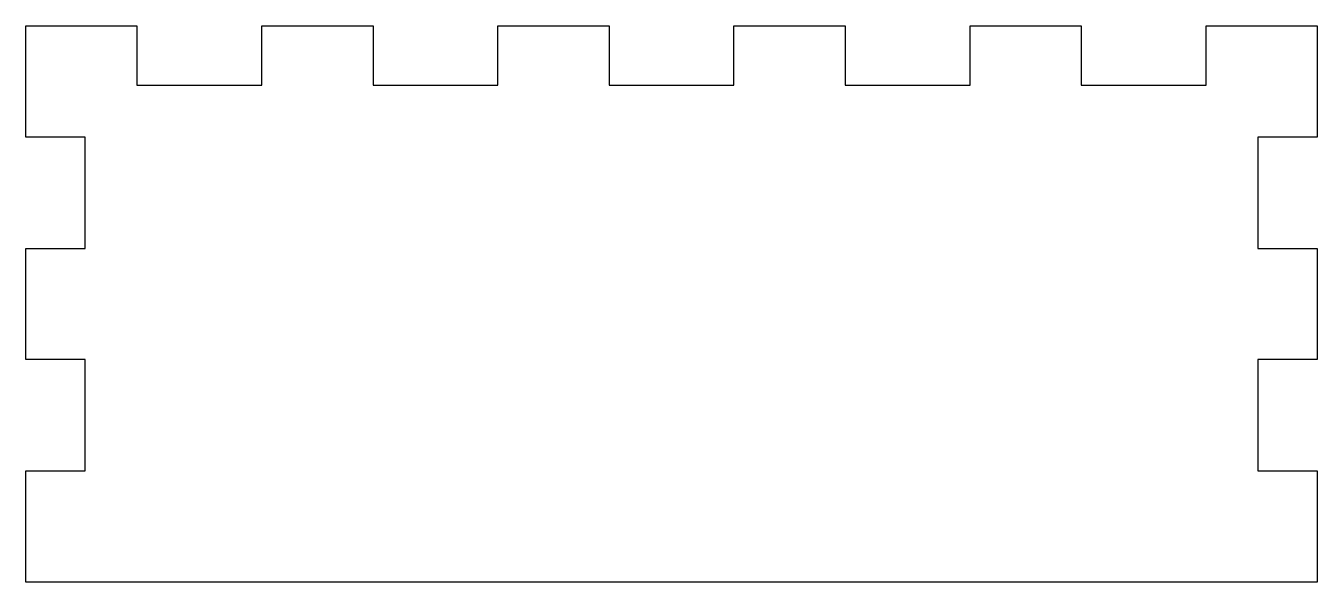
# Model space of a CAD drawing. Header units: millimetres. Extents: x 0 to 174, y -67 to 8.
import ezdxf

# ---------------------------------------------------------------- set-up
doc = ezdxf.new("R2010")
doc.units = ezdxf.units.MM
doc.layers.get('0').update_dxf_attribs({"linetype": 'CONTINUOUS'})

msp = doc.modelspace()

# ---------------------------------------------------------------- linework, layer by layer
msp.add_lwpolyline([(166.28, -22), (174.28, -22), (174.28, -37), (166.28, -37), (166.28, -52), (174.28, -52), (174.28, -67), (0, -67), (0, -52), (8, -52), (8, -37), (0, -37), (0, -22), (8, -22), (8, -7), (0, -7), (0, 8), (15, 8), (15, 0), (31.86, 0), (31.86, 8), (46.86, 8), (46.86, 0), (63.71, 0), (63.71, 8), (78.71, 8), (78.71, 0), (95.57, 0), (95.57, 8), (110.57, 8), (110.57, 0), (127.43, 0), (127.43, 8), (142.43, 8), (142.43, 0), (159.28, 0), (159.28, 8), (174.28, 8), (174.28, -7), (166.28, -7)], close=True)

doc.saveas('drawing.dxf')
